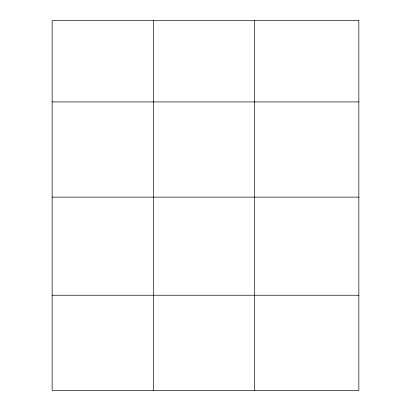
<?xml version="1.0" encoding="UTF-8"?>
<svg xmlns="http://www.w3.org/2000/svg" width="411" height="411" viewBox="0 0 411 411"><rect width="100%" height="100%" fill="white"/><g stroke="black" fill="none" stroke-linecap="round" stroke-linejoin="round"><path stroke-width="0.62" d="M52.146 101.923L358.854 101.923M52.146 197.136L358.854 197.136M52.146 295.237L358.854 295.237M254.573 20.55L254.573 390.45M153.36 20.55L153.36 390.45M358.854 20.55L52.146 20.55L52.146 390.45L358.854 390.45L358.854 20.55"/></g></svg>
